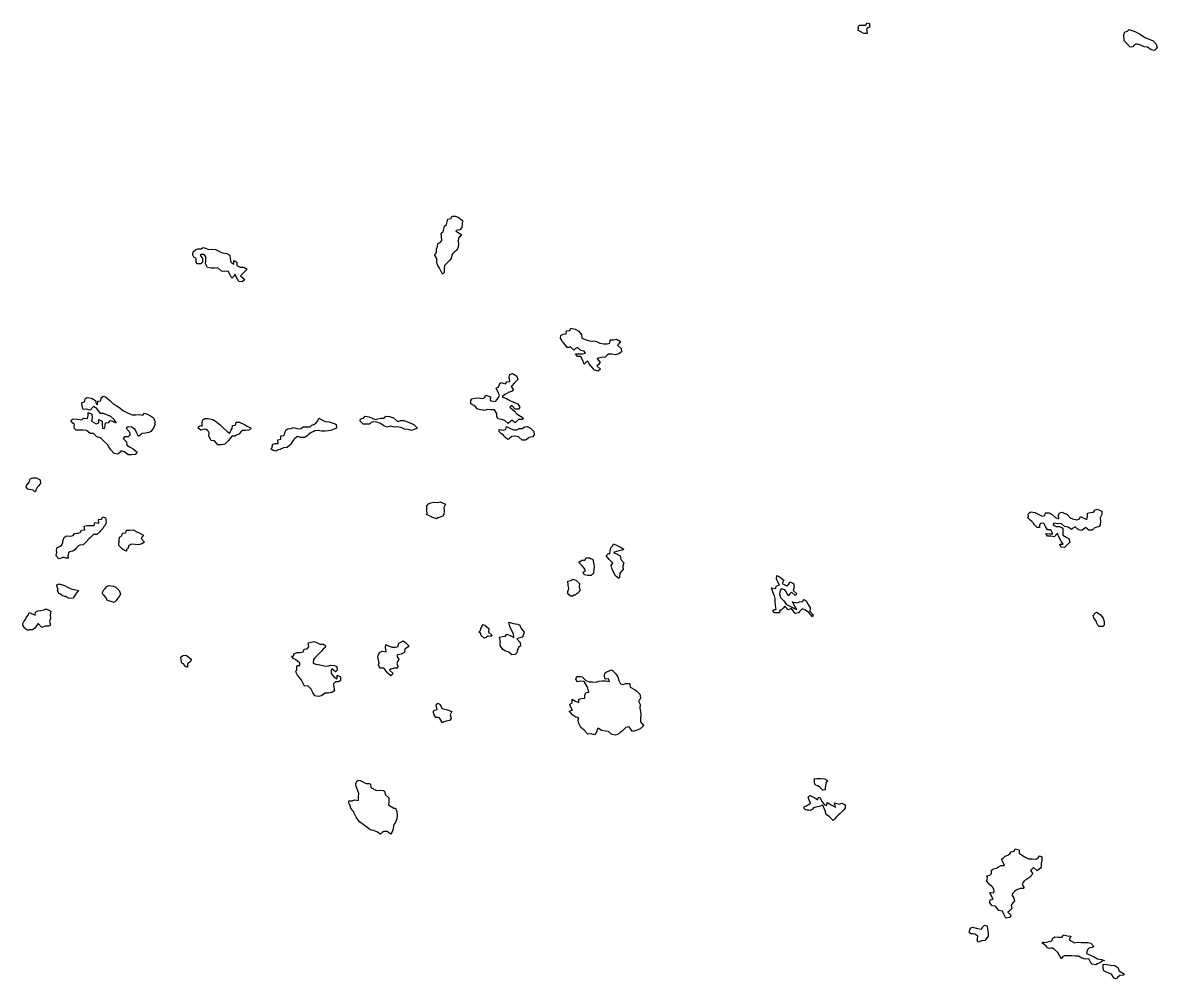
# Model space of a CAD drawing. Extents: x 450006 to 454999, y 6465006 to 6474995.
# Drawn here: x 453772 to 454429, y 6465176 to 6465730 of the extents above; entities that cross this region are included whole.
import ezdxf

# ---------------------------------------------------------------- set-up
doc = ezdxf.new("R2010")
doc.units = 0

msp = doc.modelspace()

# ---------------------------------------------------------------- linework, layer by layer
at = {"layer": '1010'}
for points in [[(454257, 6465724.2), (454255.54, 6465725), (454255.68, 6465726.3), (454255.42, 6465727), (454256, 6465727.98), (454257.82, 6465728.16), (454260, 6465727.98), (454260.48, 6465729.5), (454261.98, 6465729), (454261.98, 6465727), (454261, 6465726.44), (454260.3, 6465725.68), (454260.54, 6465725), (454260.8, 6465723.18), (454259, 6465723.18), (454258.44, 6465723.54), (454257, 6465724.2), (454257, 6465724.2)], [(454411, 6465717.44), (454409.52, 6465719), (454409.44, 6465720.54), (454409.32, 6465721), (454409.34, 6465722.64), (454409.8, 6465724.18), (454411.32, 6465724.66), (454412.36, 6465725.62), (454413.8, 6465725), (454415.66, 6465724.32), (454418.36, 6465723), (454420.34, 6465721.64), (454421.46, 6465721), (454423.92, 6465720.06), (454426.3, 6465719), (454428, 6465717), (454428.62, 6465715), (454427, 6465713.36), (454425, 6465713.8), (454423, 6465715.34), (454421, 6465715.48), (454419, 6465716.46), (454417, 6465717.16), (454415.98, 6465717), (454415.44, 6465716.54), (454415, 6465716.24), (454414.44, 6465715.54), (454413, 6465715.36), (454411.36, 6465717), (454411, 6465717.44), (454411, 6465717.44)], [(454011, 6465594), (454010.44, 6465595), (454010.5, 6465595.48), (454011, 6465595.98), (454011.42, 6465596.56), (454011.48, 6465598.5), (454012.04, 6465599.94), (454012.26, 6465601.72), (454013.58, 6465602.4), (454014.52, 6465603.46), (454014.3, 6465605.68), (454014.2, 6465607.78), (454015.38, 6465608.6), (454015.76, 6465610.22), (454016.14, 6465611.84), (454017.32, 6465612.66), (454017.72, 6465614.26), (454018.08, 6465615.9), (454019.74, 6465616.24), (454020.46, 6465617.52), (454022.32, 6465617.66), (454024.08, 6465617), (454026.5, 6465615), (454026.4, 6465613), (454026.22, 6465611), (454025, 6465609.76), (454023, 6465609.32), (454022.74, 6465609), (454023.66, 6465608.32), (454025.92, 6465607), (454025, 6465605.66), (454024.28, 6465605), (454023.96, 6465603), (454024.22, 6465601), (454023.88, 6465599), (454023, 6465597.62), (454021.98, 6465597), (454021, 6465596), (454020.44, 6465595), (454019.92, 6465593), (454019, 6465592), (454017.98, 6465591), (454017, 6465590.08), (454016.18, 6465589), (454015.98, 6465587), (454015.9, 6465585), (454015, 6465584.02), (454013.7, 6465586.28), (454013, 6465587.94), (454012.18, 6465589), (454011.94, 6465590.04), (454011.66, 6465591), (454011.66, 6465592.32), (454011.72, 6465593), (454011, 6465594), (454011, 6465594)], [(453871, 6465593.94), (453870.52, 6465595), (453870.48, 6465595.5), (453870.74, 6465597), (453870.76, 6465597.22), (453871.94, 6465598.04), (453873.4, 6465598.58), (453875.32, 6465598.66), (453876.52, 6465599.46), (453877.84, 6465599), (453879.74, 6465598.24), (453881.44, 6465598.54), (453883.6, 6465598.38), (453886.34, 6465597), (453887.64, 6465596.34), (453890.1, 6465595.88), (453891.86, 6465595), (453892.08, 6465593), (453892.48, 6465591), (453894.16, 6465589.82), (453894.12, 6465591.86), (453895.98, 6465591), (453895.98, 6465589), (453897.9, 6465588.08), (453899.98, 6465588), (453902, 6465587), (453901, 6465585.98), (453899.98, 6465585), (453899, 6465584), (453898.1, 6465583), (453900.54, 6465581), (453899, 6465579.52), (453897, 6465579.76), (453895.46, 6465582.52), (453895, 6465584), (453894.32, 6465583), (453893, 6465581.66), (453891.66, 6465584.32), (453891, 6465585.76), (453889, 6465585.58), (453887, 6465585.76), (453885, 6465587.64), (453883, 6465587.54), (453881, 6465587.44), (453879, 6465587.8), (453877.8, 6465590.18), (453878, 6465591.98), (453878, 6465593.98), (453877, 6465595.32), (453875, 6465595.4), (453874.66, 6465595), (453875.98, 6465593), (453875.98, 6465591), (453875, 6465590), (453873.98, 6465590), (453873, 6465590), (453872.36, 6465591), (453872.36, 6465591.62), (453872.36, 6465593), (453871, 6465593.94), (453871, 6465593.94)], [(454085, 6465544.26), (454084.16, 6465545), (454083.86, 6465546.12), (454083.24, 6465547), (454083.36, 6465548.62), (454084.74, 6465549.24), (454086.48, 6465549.5), (454086.8, 6465551.18), (454088.56, 6465551.42), (454089.18, 6465552.8), (454091.7, 6465552.28), (454093.84, 6465551), (454095.48, 6465549), (454095.66, 6465547), (454098, 6465545.98), (454100.74, 6465545.24), (454102.6, 6465545.38), (454104.08, 6465545), (454105.94, 6465544.04), (454108.3, 6465543.68), (454110.22, 6465543.76), (454111.82, 6465544.16), (454112, 6465545.98), (454113.86, 6465546.12), (454115.64, 6465546.34), (454118.02, 6465545), (454117, 6465543.68), (454116.32, 6465543), (454118.44, 6465541), (454118.54, 6465539), (454117, 6465537.92), (454115, 6465537.42), (454113, 6465537.76), (454111, 6465537.8), (454110.08, 6465537), (454109, 6465536.04), (454107, 6465535.74), (454105, 6465535.5), (454104.38, 6465535), (454106.28, 6465533), (454105, 6465531.6), (454104.34, 6465531), (454106.4, 6465529), (454105, 6465527.88), (454103, 6465528.4), (454101, 6465530.7), (454099.9, 6465532.08), (454099, 6465533.74), (454097.98, 6465533), (454097, 6465532), (454096.42, 6465533.56), (454095, 6465536.42), (454093, 6465536.38), (454092, 6465537.98), (454094, 6465537.98), (454096, 6465537.98), (454097.66, 6465538.32), (454097, 6465539.52), (454095, 6465539.92), (454093, 6465541.58), (454091.98, 6465541), (454091, 6465540), (454090, 6465541), (454089, 6465542), (454088.32, 6465541.66), (454087, 6465541.66), (454086.06, 6465543), (454085, 6465544.26), (454085, 6465544.26)], [(454033, 6465507.96), (454031.34, 6465509), (454031.34, 6465510.64), (454031.4, 6465511), (454032.02, 6465511.96), (454033.7, 6465512.28), (454035.5, 6465512.48), (454037.92, 6465512.06), (454039.38, 6465512.6), (454039.9, 6465514.08), (454042.66, 6465513), (454042.6, 6465511), (454043.2, 6465510.78), (454045.64, 6465510.34), (454046.56, 6465511.42), (454047.32, 6465512.66), (454047.9, 6465514.08), (454047, 6465516), (454046, 6465517.98), (454047.34, 6465518.64), (454047.88, 6465520.1), (454048.66, 6465521.32), (454049.98, 6465521), (454051.34, 6465520.64), (454052.22, 6465521.76), (454053.96, 6465522.02), (454053.46, 6465524.52), (454053.94, 6465526.04), (454055.52, 6465526.46), (454058.02, 6465525), (454058.46, 6465523), (454057, 6465521.52), (454056.52, 6465521), (454055, 6465519.46), (454054.64, 6465519), (454055.98, 6465517), (454055, 6465516.12), (454053, 6465515.58), (454052.28, 6465515), (454051, 6465514.4), (454049.44, 6465513), (454051.96, 6465512.02), (454053.98, 6465511), (454056.06, 6465509.92), (454058.58, 6465509), (454059.74, 6465507), (454059, 6465505.94), (454057, 6465506), (454055, 6465508), (454053.98, 6465507), (454056.44, 6465505), (454058.14, 6465503), (454060.12, 6465501.86), (454061.54, 6465501), (454061, 6465500), (454059, 6465500), (454057.98, 6465499), (454057, 6465498), (454055, 6465499.48), (454054.44, 6465499), (454053, 6465497.54), (454051, 6465499.38), (454049, 6465499.9), (454047, 6465500.26), (454046.38, 6465501.6), (454046.48, 6465503.5), (454045, 6465505.5), (454043, 6465505.62), (454041, 6465505.82), (454039, 6465505.22), (454038.64, 6465505.34), (454037, 6465505.54), (454036.24, 6465505.74), (454035, 6465506.02), (454034.18, 6465507), (454033, 6465507.96), (454033, 6465507.96)], [(453801, 6465497.9), (453800.04, 6465499), (453800.32, 6465499.66), (453801, 6465500.08), (453801.56, 6465500.42), (453803.76, 6465500.22), (453806.18, 6465499.8), (453807.24, 6465500.74), (453809.52, 6465500.46), (453809.8, 6465502.18), (453809.9, 6465504.08), (453812, 6465503), (453812.28, 6465501), (453811.84, 6465499), (453814.58, 6465497.4), (453816, 6465497.98), (453816.08, 6465499.9), (453817.98, 6465499), (453817.98, 6465497), (453818.26, 6465495), (453819.32, 6465494.66), (453819.74, 6465496.24), (453820, 6465497.98), (453821.78, 6465498.2), (453822.54, 6465499.44), (453823.98, 6465499), (453826, 6465497.98), (453825, 6465500), (453823, 6465501.62), (453821, 6465502.54), (453819, 6465503.42), (453817, 6465503.48), (453815, 6465506.32), (453813, 6465507.44), (453812.56, 6465507), (453811, 6465505.42), (453809, 6465506), (453807, 6465505.7), (453806.34, 6465507.64), (453806.22, 6465509.76), (453807.78, 6465510.2), (453808.18, 6465511.8), (453809.32, 6465512.66), (453811.74, 6465512.24), (453814.16, 6465511), (453814.54, 6465509), (453815.32, 6465508.66), (453815.52, 6465510.46), (453817.2, 6465510.78), (453817.5, 6465512.48), (453818.54, 6465513.44), (453819.98, 6465513), (453822.42, 6465511), (453824.38, 6465509), (453826, 6465507.98), (453827.58, 6465507), (453830.38, 6465505), (453831.58, 6465504.4), (453834.4, 6465503), (453835.32, 6465502.66), (453837.4, 6465502.58), (453839.24, 6465502.74), (453841.52, 6465502.46), (453842.42, 6465503.56), (453844.12, 6465503), (453845.9, 6465502.08), (453847.66, 6465501), (453848.4, 6465499), (453848.56, 6465497), (453847.62, 6465495), (453847, 6465494), (453846.14, 6465493), (453845, 6465492.36), (453843, 6465492), (453841, 6465491.9), (453840.12, 6465491), (453839, 6465490.12), (453838.02, 6465491.96), (453837, 6465494.16), (453835, 6465495.54), (453833, 6465495.72), (453831.86, 6465495), (453833.64, 6465493), (453834.16, 6465491), (453833, 6465489.82), (453831, 6465490), (453830.16, 6465489), (453831.98, 6465487), (453832.34, 6465485), (453833.82, 6465484.16), (453835.98, 6465483), (453838.22, 6465481), (453837, 6465479.7), (453835, 6465479.5), (453833, 6465479.44), (453831, 6465481.32), (453829, 6465481.8), (453828.36, 6465481), (453827, 6465479.82), (453825, 6465480.18), (453823, 6465482.32), (453821.86, 6465484.12), (453821, 6465485.46), (453819, 6465487.46), (453817, 6465489.4), (453815, 6465489.86), (453813, 6465491.82), (453811, 6465491.8), (453809, 6465493.5), (453807, 6465493.82), (453805, 6465493.7), (453804.28, 6465493.7), (453803, 6465493.7), (453801.7, 6465495), (453801.7, 6465496.28), (453801.9, 6465497), (453801, 6465497.9), (453801, 6465497.9)], [(453969, 6465497.24), (453967.36, 6465499), (453967.56, 6465500.42), (453969, 6465500.62), (453969.3, 6465500.68), (453970.16, 6465501.82), (453972.54, 6465501.44), (453973.82, 6465501), (453976.06, 6465499.92), (453977.58, 6465500.4), (453979.32, 6465500.66), (453981.18, 6465500.8), (453982.16, 6465501.82), (453984.28, 6465501.7), (453986.58, 6465501), (453988.76, 6465499), (453989.24, 6465498.74), (453990.64, 6465499.34), (453992.56, 6465499.42), (453993.74, 6465499), (453995.96, 6465498.02), (453998.28, 6465497), (454000.54, 6465495), (453999, 6465494.32), (453997, 6465493.6), (453995, 6465494.24), (453993, 6465494.44), (453991, 6465495.24), (453989, 6465495.74), (453987, 6465495.58), (453985, 6465496), (453983, 6465495.6), (453981, 6465496.22), (453979, 6465497.7), (453977, 6465498.34), (453975, 6465498.54), (453973.74, 6465498.24), (453973, 6465497.54), (453972.78, 6465497.2), (453971, 6465497.18), (453970.74, 6465497.24), (453969, 6465497.24), (453969, 6465497.24)], [(453875, 6465493.68), (453873.52, 6465495), (453874, 6465495.98), (453875, 6465496.46), (453875.9, 6465496.08), (453875.82, 6465498.16), (453876.24, 6465499.74), (453877.48, 6465500.5), (453879.38, 6465500.6), (453882, 6465499.98), (453883.66, 6465499), (453886.18, 6465497), (453888.14, 6465495), (453890.28, 6465493), (453891.88, 6465492.1), (453892.4, 6465493.58), (453893.24, 6465494.74), (453893.46, 6465496.52), (453895.24, 6465496.74), (453895.56, 6465498.42), (453897.5, 6465498.48), (453900.36, 6465497), (453901.86, 6465496.12), (453904.28, 6465495), (453903, 6465493.7), (453901, 6465493.66), (453899, 6465493.5), (453898.52, 6465493), (453897, 6465491.46), (453895.98, 6465491), (453895, 6465490.24), (453893, 6465490.3), (453892.14, 6465489), (453891, 6465487.58), (453890.32, 6465487), (453889, 6465485.76), (453887, 6465485.32), (453885, 6465485.32), (453883, 6465487.56), (453881, 6465487.7), (453879.7, 6465490.28), (453879.84, 6465492.14), (453879.5, 6465493), (453879, 6465493.5), (453877.92, 6465494.06), (453877, 6465494.34), (453876.04, 6465493.94), (453875, 6465493.68), (453875, 6465493.68)], [(453917, 6465481.94), (453915.54, 6465483), (453916.28, 6465483.7), (453916.6, 6465485), (453916.5, 6465485.48), (453918, 6465485.98), (453919.92, 6465486.06), (453919.72, 6465488.26), (453921.34, 6465488.64), (453921.4, 6465490.58), (453923.34, 6465490.64), (453923.8, 6465492.18), (453924.2, 6465493.78), (453925.4, 6465494.58), (453927.32, 6465494.66), (453928.58, 6465495.4), (453930.12, 6465495), (453931.36, 6465494.62), (453933.16, 6465494.82), (453934.32, 6465495.66), (453936.34, 6465495.64), (453938.34, 6465495.64), (453939.32, 6465496.66), (453940.8, 6465497.18), (453941.88, 6465498.1), (453942.8, 6465499.18), (453943.32, 6465500.66), (453946.6, 6465499), (453947.16, 6465498.82), (453949.32, 6465498.66), (453952.32, 6465497.66), (453953.5, 6465497), (453953.56, 6465495), (453953, 6465494.66), (453951, 6465493.76), (453949, 6465493.46), (453947, 6465493.18), (453945, 6465493.22), (453943, 6465493.56), (453941, 6465493.32), (453940.52, 6465493), (453939, 6465492.36), (453937.3, 6465491), (453937, 6465490.72), (453935, 6465489.6), (453933, 6465489.56), (453931, 6465490.02), (453929.54, 6465489), (453929, 6465488.46), (453928.02, 6465487), (453927, 6465485.44), (453926.56, 6465485), (453925, 6465483.82), (453923, 6465483.64), (453921.58, 6465483), (453921.24, 6465482.74), (453921, 6465482.5), (453919.6, 6465482.38), (453919, 6465481.84), (453918.44, 6465481.54), (453917, 6465481.94), (453917, 6465481.94)], [(454049, 6465491.7), (454047.7, 6465493), (454047.76, 6465494.22), (454049, 6465493.98), (454050.28, 6465493.7), (454051.64, 6465494.34), (454052, 6465495.98), (454053.98, 6465495), (454056, 6465493.98), (454058, 6465493.98), (454059.24, 6465494.74), (454061.16, 6465494.82), (454062.36, 6465495.62), (454064, 6465495.98), (454065.88, 6465495), (454067.82, 6465493), (454067.98, 6465491), (454067, 6465490), (454065, 6465489.62), (454064.26, 6465489), (454063, 6465487.96), (454061, 6465487.9), (454059, 6465489.88), (454057, 6465490.3), (454055, 6465490.08), (454053.74, 6465489), (454053.42, 6465488.56), (454053, 6465488.38), (454052, 6465489), (454051, 6465490), (454050, 6465491), (454049, 6465491.7), (454049, 6465491.7)], [(453775, 6465459.62), (453774.08, 6465461), (453774.14, 6465461.84), (453775, 6465462.82), (453775.2, 6465462.78), (453775.9, 6465464.08), (453776.28, 6465465.7), (453777.84, 6465466.14), (453779.84, 6465466.14), (453782.1, 6465465), (453782.38, 6465463), (453781, 6465461.44), (453780.66, 6465461), (453779.62, 6465459), (453779.54, 6465458.44), (453779, 6465458), (453778, 6465459), (453777, 6465459.2), (453776.82, 6465459.16), (453775, 6465459.62), (453775, 6465459.62)], [(454007, 6465444.36), (454005.66, 6465445), (454006.1, 6465445.88), (454005.82, 6465447), (454005.88, 6465448.1), (454005.92, 6465450.06), (454006.8, 6465451.18), (454008.22, 6465451.76), (454009.96, 6465452.02), (454012, 6465451.98), (454013.66, 6465452.32), (454016.6, 6465451), (454015.72, 6465449), (454015.88, 6465447), (454015.8, 6465445), (454015, 6465444), (454013, 6465443.2), (454012.22, 6465443), (454011.54, 6465442.44), (454011, 6465442.62), (454009.76, 6465443), (454009, 6465443.16), (454008.32, 6465443.66), (454007, 6465444.36), (454007, 6465444.36)], [(453793, 6465419.38), (453791.38, 6465421), (453791.5, 6465422.48), (453791.8, 6465423), (453791.64, 6465424.34), (453792, 6465425.98), (453793.44, 6465426.54), (453794.6, 6465427.38), (453795.16, 6465428.82), (453795.42, 6465430.56), (453796.14, 6465431.84), (453797.32, 6465432.66), (453799.54, 6465432.44), (453801.24, 6465432.74), (453801.96, 6465434.02), (453803.86, 6465434.12), (453805.32, 6465434.66), (453806.12, 6465435.86), (453807.88, 6465436.1), (453807.66, 6465438.32), (453809.32, 6465438.66), (453811.36, 6465438.62), (453813.34, 6465438.64), (453813.66, 6465440.32), (453816.06, 6465439.92), (453815.88, 6465442.1), (453817.64, 6465442.34), (453818.32, 6465443.66), (453819.98, 6465443), (453820.34, 6465441), (453819.98, 6465439), (453819, 6465438), (453818.54, 6465437), (453817, 6465435.44), (453816.66, 6465435), (453815, 6465433.5), (453813, 6465433.48), (453812.5, 6465433), (453811, 6465431.54), (453810.44, 6465431), (453809, 6465429.32), (453808.54, 6465429), (453807, 6465427.44), (453805, 6465427.32), (453804.42, 6465427), (453803, 6465425.56), (453802.64, 6465425), (453801, 6465423.86), (453799, 6465423.36), (453798.78, 6465423), (453798.04, 6465421), (453798.26, 6465419.72), (453797, 6465419.76), (453795.94, 6465420.04), (453795, 6465420.14), (453794.26, 6465419.72), (453793, 6465419.38), (453793, 6465419.38)], [(454355, 6465441.66), (454353.66, 6465443), (454354.02, 6465443.96), (454353.96, 6465445), (454354.28, 6465445.7), (454355.38, 6465446.6), (454357.82, 6465446.16), (454360, 6465445), (454361.9, 6465444.08), (454363.5, 6465444.48), (454364, 6465445.98), (454366.08, 6465445.9), (454367.8, 6465445), (454369.98, 6465443), (454371.58, 6465442.4), (454371.36, 6465444.62), (454371.98, 6465446), (454373.6, 6465446.38), (454376.38, 6465445), (454378.26, 6465443), (454379.56, 6465442.42), (454382, 6465441.98), (454383.6, 6465442.38), (454384.18, 6465443.8), (454385.62, 6465443), (454387.86, 6465442.12), (454388.22, 6465443.76), (454388.16, 6465445.82), (454389.86, 6465446.12), (454391.74, 6465446.24), (454392.5, 6465447.48), (454393.88, 6465448.1), (454396.42, 6465447), (454396.54, 6465445), (454395.58, 6465443), (454395.78, 6465441), (454395.64, 6465439), (454395, 6465438), (454393, 6465437.48), (454392.1, 6465437), (454391, 6465435.88), (454389, 6465435.84), (454387, 6465437.4), (454386.66, 6465437), (454385, 6465435.7), (454383, 6465436.12), (454381, 6465437.8), (454379.74, 6465437), (454379, 6465436.38), (454377, 6465437.62), (454375, 6465438), (454373, 6465439.82), (454371, 6465439.58), (454369, 6465439.94), (454368.22, 6465439), (454370, 6465437.98), (454372, 6465437.98), (454373.98, 6465437), (454373.98, 6465435), (454373.9, 6465433), (454376.22, 6465431.76), (454377.5, 6465431), (454378.04, 6465429), (454377, 6465427.94), (454376.02, 6465427), (454375, 6465425.96), (454373, 6465426), (454372.24, 6465427.74), (454374.16, 6465427.82), (454373, 6465429.6), (454371.44, 6465432.54), (454371, 6465433.98), (454369.98, 6465433), (454369, 6465432), (454367, 6465432.48), (454365, 6465432.4), (454364.04, 6465433.94), (454366.16, 6465433.82), (454368.12, 6465433.86), (454367, 6465436.12), (454365, 6465436.16), (454364, 6465437.98), (454363, 6465440), (454361, 6465439.76), (454360.46, 6465439), (454360.46, 6465437.52), (454359, 6465437.52), (454357.52, 6465439), (454357, 6465440), (454356, 6465441), (454355, 6465441.66), (454355, 6465441.66)], [(453829, 6465425.62), (453827.62, 6465427), (453827.62, 6465428.36), (453827.92, 6465429), (453827.92, 6465430.06), (453828.02, 6465431.96), (453829.42, 6465432.56), (453829.84, 6465434.14), (453831.62, 6465434.36), (453832, 6465435.98), (453833.98, 6465436), (453835.88, 6465436.1), (453838.1, 6465435), (453839.86, 6465434.12), (453841.82, 6465433), (453841, 6465431.86), (453840.6, 6465431), (453842.4, 6465429), (453841, 6465428.1), (453839, 6465427.34), (453837, 6465427.66), (453835, 6465427.84), (453833.52, 6465427), (453833, 6465425.88), (453832.8, 6465425.18), (453832.16, 6465425), (453832.16, 6465423.82), (453831, 6465424.24), (453829.82, 6465425), (453829, 6465425.62), (453829, 6465425.62)], [(454111, 6465419.62), (454109.62, 6465421), (454110.24, 6465421.74), (454111, 6465422.36), (454111.72, 6465422.26), (454112, 6465423.98), (454112.28, 6465425.7), (454113.36, 6465426.62), (454114, 6465427.98), (454115.96, 6465427), (454117.9, 6465426.08), (454119.88, 6465425), (454119, 6465424.34), (454117, 6465424), (454115, 6465423.36), (454113.98, 6465423), (454116, 6465421.98), (454117.76, 6465421), (454118.2, 6465419), (454119.98, 6465417), (454119.34, 6465415), (454119.42, 6465413), (454119, 6465412.56), (454117.6, 6465411), (454117.32, 6465409), (454117, 6465408), (454115, 6465409.52), (454113.52, 6465412.46), (454113, 6465413.98), (454112.48, 6465415.5), (454113, 6465416), (454113.36, 6465416.62), (454113.48, 6465417), (454113, 6465417.4), (454111.4, 6465419), (454111, 6465419.62), (454111, 6465419.62)], [(454095, 6465416), (454094, 6465417), (454094.18, 6465417.8), (454095, 6465417.76), (454095.5, 6465418.48), (454097.38, 6465418.6), (454098.1, 6465419.88), (454100, 6465419.98), (454101.98, 6465419), (454102.4, 6465417), (454102.66, 6465415), (454102.5, 6465413), (454102.4, 6465411), (454101, 6465409.76), (454099, 6465409.62), (454097, 6465410), (454096.36, 6465411.62), (454097, 6465411.98), (454097.62, 6465412.36), (454097.44, 6465413), (454097, 6465414), (454096, 6465415), (454095, 6465416), (454095, 6465416)], [(454207, 6465388), (454206.4, 6465389), (454206.36, 6465389.62), (454207, 6465389.98), (454208, 6465389.98), (454207.68, 6465392.3), (454207.4, 6465394.58), (454207.54, 6465396.44), (454207, 6465398), (454206.24, 6465399.74), (454205.44, 6465402.54), (454207.74, 6465402.24), (454208.28, 6465403.7), (454209.9, 6465404.08), (454209, 6465405.86), (454208.16, 6465407.82), (454208.36, 6465409.62), (454209.98, 6465409), (454212.48, 6465407), (454211.56, 6465405), (454214.18, 6465403.8), (454215.38, 6465404.6), (454215.94, 6465406.04), (454218.14, 6465405), (454218.38, 6465403), (454217.98, 6465401), (454219.98, 6465399), (454219, 6465398.16), (454217, 6465400), (454215.98, 6465399), (454215, 6465398), (454214, 6465399.98), (454213, 6465401.4), (454211, 6465401.9), (454210.38, 6465401), (454209.98, 6465399), (454210.5, 6465397), (454212.54, 6465395), (454213.98, 6465393), (454216, 6465391.98), (454217.98, 6465391), (454220, 6465389.98), (454219, 6465391.52), (454217.52, 6465394.46), (454220.06, 6465393.92), (454221.46, 6465394.52), (454223.38, 6465394.6), (454224.2, 6465395.78), (454225.36, 6465395), (454226.6, 6465393), (454227.68, 6465391), (454227.52, 6465389), (454229.54, 6465387), (454229, 6465385.74), (454227, 6465388.32), (454225, 6465389.62), (454223, 6465390.32), (454221.66, 6465389), (454221, 6465388), (454219, 6465387.64), (454217, 6465390.54), (454215, 6465389.76), (454213, 6465392), (454212.34, 6465391), (454211, 6465389.64), (454210.3, 6465389.68), (454209.98, 6465389), (454209.98, 6465388), (454209, 6465388), (454207.98, 6465388), (454207, 6465388), (454207, 6465388)], [(453793, 6465399.34), (453792.18, 6465401), (453792.48, 6465401.5), (453791.98, 6465403), (453791.76, 6465404.22), (453793.14, 6465404.84), (453796.14, 6465403.84), (453797.84, 6465403), (453800, 6465401.98), (453802.58, 6465401.4), (453804.26, 6465401), (453803, 6465399.42), (453802.66, 6465399), (453801.36, 6465397), (453801, 6465396.6), (453799, 6465396.42), (453797.78, 6465397), (453797, 6465397.56), (453796.38, 6465397.6), (453795, 6465397.96), (453793.4, 6465399), (453793, 6465399.34), (453793, 6465399.34)], [(453819, 6465398.36), (453818.14, 6465399), (453818.16, 6465399.82), (453818.8, 6465401), (453818.84, 6465401.14), (453819.78, 6465402.2), (453820.6, 6465403.38), (453822.06, 6465403.92), (453824.54, 6465403.44), (453825.82, 6465403), (453827.88, 6465401), (453828.68, 6465399), (453827.56, 6465397), (453827, 6465396.64), (453825.88, 6465395), (453825, 6465394.08), (453823.28, 6465394.7), (453823, 6465394.7), (453821.8, 6465395), (453821, 6465395.26), (453820.2, 6465397), (453819, 6465398.36), (453819, 6465398.36)], [(454089, 6465397.8), (454087.52, 6465399), (454087.5, 6465400.48), (454087.64, 6465401), (454088, 6465401.98), (454087.72, 6465404.26), (454087.5, 6465406.48), (454089.16, 6465406.82), (454090.34, 6465407.64), (454092.02, 6465407), (454094.16, 6465405), (454094.06, 6465403), (454094.7, 6465401), (454093, 6465399.22), (454092.78, 6465399.2), (454092.42, 6465399), (454091.66, 6465398.32), (454091, 6465398.26), (454090.22, 6465397.76), (454089, 6465397.8), (454089, 6465397.8)], [(453773, 6465379.36), (453772, 6465381), (453772, 6465381.98), (453772.64, 6465383), (453772.78, 6465383.2), (453773.68, 6465384.3), (453774.3, 6465385.68), (453775.2, 6465386.78), (453775.74, 6465388.24), (453778.76, 6465387), (453779.2, 6465386.78), (453779.5, 6465388.48), (453780.74, 6465389.24), (453782.5, 6465389.48), (453784.16, 6465389.82), (453785.58, 6465390.4), (453788.2, 6465389), (453787.88, 6465387), (453788.1, 6465385), (453787.58, 6465383), (453788.06, 6465381), (453787, 6465380.36), (453785, 6465380.4), (453783, 6465379.54), (453781, 6465381.84), (453780.14, 6465381), (453779, 6465379.14), (453778.76, 6465379), (453777.76, 6465378.22), (453777, 6465378.24), (453775.76, 6465378.22), (453775, 6465377.92), (453773.32, 6465379), (453773, 6465379.36), (453773, 6465379.36)], [(454049, 6465368), (454048.3, 6465369), (454048.32, 6465369.66), (454048.32, 6465371), (454048.58, 6465371.4), (454048, 6465373.98), (454049.64, 6465374.34), (454051.32, 6465374.66), (454052.26, 6465375.72), (454054.06, 6465375), (454056.16, 6465373.82), (454056, 6465375.98), (454055, 6465377.7), (454053.86, 6465380.12), (454053.38, 6465382.6), (454056, 6465381.98), (454058.4, 6465381.58), (454059.78, 6465381), (454060.56, 6465379), (454062.22, 6465377), (454061.56, 6465375), (454061, 6465373.92), (454059, 6465373.52), (454057.98, 6465373), (454059.98, 6465371), (454060, 6465369), (454059, 6465367.98), (454058.64, 6465367), (454058.06, 6465365), (454057, 6465363.92), (454055, 6465363.7), (454053.76, 6465365), (454053, 6465365.52), (454052.2, 6465365.78), (454051, 6465366.02), (454049.7, 6465367), (454049, 6465368), (454049, 6465368)], [(454393, 6465383.64), (454391.84, 6465385), (454391.46, 6465386.52), (454392, 6465387), (454392.26, 6465387.72), (454393.58, 6465388.4), (454395.74, 6465387), (454397.36, 6465385), (454397.82, 6465383), (454397.82, 6465381), (454397, 6465380.28), (454395.7, 6465380.28), (454395, 6465380.2), (454394.2, 6465381), (454393.48, 6465382.5), (454393.26, 6465383), (454393, 6465383.64), (454393, 6465383.64)], [(454037, 6465376.24), (454036, 6465377), (454036.58, 6465377.4), (454037, 6465377.96), (454037.22, 6465378.76), (454037.76, 6465380.22), (454038.56, 6465381.42), (454039.52, 6465381), (454041.74, 6465379), (454041.62, 6465377), (454043.62, 6465375), (454043, 6465374.42), (454041.4, 6465374.58), (454041, 6465374.56), (454040.22, 6465373.76), (454039, 6465373.46), (454037.36, 6465375), (454037, 6465376.24), (454037, 6465376.24)], [(453929, 6465361.54), (453927.6, 6465363), (453928.86, 6465363.12), (453929, 6465364.44), (453929.42, 6465364.56), (453930.86, 6465365.12), (453932.82, 6465365.16), (453934.4, 6465365.58), (453934.94, 6465367.04), (453936.66, 6465367.32), (453937.62, 6465368.36), (453937.3, 6465370.68), (453938.86, 6465371.12), (453940.52, 6465371.46), (453942.24, 6465371), (453943.96, 6465370.02), (453946, 6465369.98), (453947.22, 6465369), (453947, 6465368), (453945.98, 6465367), (453945, 6465366), (453943.98, 6465365), (453943, 6465364), (453941.98, 6465363), (453941, 6465362), (453940.32, 6465361), (453940.02, 6465359), (453941.62, 6465358.36), (453944, 6465357.98), (453946.56, 6465357.42), (453948.68, 6465357.3), (453950.16, 6465357.82), (453952.4, 6465357.58), (453953.74, 6465357), (453953.9, 6465355), (453953, 6465354), (453951, 6465355.68), (453950.48, 6465355), (453950.48, 6465353), (453951.98, 6465351), (453954, 6465349.98), (453954, 6465351.98), (453955.98, 6465351), (453955.98, 6465349), (453955, 6465348.2), (453953, 6465348.22), (453951.9, 6465347), (453952.12, 6465345), (453952.38, 6465343), (453951, 6465341.92), (453949, 6465341.68), (453947, 6465341.54), (453946.26, 6465341), (453945, 6465340.16), (453943, 6465339.6), (453941, 6465340), (453940, 6465341.98), (453939, 6465343.9), (453937, 6465345.9), (453935, 6465345.64), (453933.64, 6465348.34), (453933, 6465349.64), (453931, 6465352), (453930, 6465353.98), (453930.6, 6465355.38), (453930.66, 6465357.32), (453931, 6465357.62), (453932.36, 6465357.62), (453932.32, 6465359), (453931, 6465360.22), (453929.82, 6465361), (453929, 6465361.54), (453929, 6465361.54)], [(453979, 6465356.1), (453978.38, 6465357), (453977.98, 6465358), (453978.26, 6465359), (453978.08, 6465359.9), (453977.54, 6465362.44), (453977.92, 6465364.06), (453978.66, 6465365.32), (453980.16, 6465365.82), (453982.4, 6465365.58), (453982, 6465367.98), (453982.18, 6465369.8), (453983.6, 6465369), (453985.78, 6465368.2), (453987.7, 6465368.28), (453989.32, 6465368.66), (453989.58, 6465370.4), (453990.8, 6465371.18), (453992.12, 6465371.86), (453993.52, 6465371), (453995.5, 6465369), (453995, 6465368.46), (453993.24, 6465367), (453993, 6465365.34), (453992.6, 6465365), (453991, 6465364.24), (453989, 6465363.82), (453988.58, 6465363), (453989.6, 6465361), (453989, 6465359.7), (453988.5, 6465359), (453989.06, 6465357), (453989, 6465356), (453987, 6465356), (453985, 6465355.54), (453984.32, 6465355), (453986.44, 6465353), (453985, 6465351.74), (453983.54, 6465353), (453983, 6465353.66), (453981.96, 6465355), (453981, 6465356.04), (453979.96, 6465356.02), (453979, 6465356.1), (453979, 6465356.1)], [(453865, 6465358.66), (453864.12, 6465359), (453863.96, 6465360.02), (453863.64, 6465361), (453863.54, 6465362.44), (453864.64, 6465363.34), (453866.44, 6465363.54), (453867.4, 6465363), (453869.74, 6465361), (453869, 6465359.68), (453867.98, 6465359), (453867.44, 6465358.54), (453867.44, 6465357), (453867.4, 6465356.58), (453867, 6465356.58), (453866.16, 6465357), (453865, 6465358.66), (453865, 6465358.66)], [(454089, 6465330.34), (454088.16, 6465331), (454088.84, 6465331.14), (454089, 6465331.68), (454090.12, 6465331.86), (454089, 6465333.88), (454088.68, 6465335.3), (454089.96, 6465336.02), (454089.9, 6465338.08), (454091.92, 6465337), (454093.76, 6465336.22), (454093.76, 6465338.22), (454095.42, 6465338.56), (454097.32, 6465338.66), (454097.38, 6465340.6), (454098, 6465341.98), (454099.72, 6465342.26), (454099, 6465344.46), (454098.58, 6465345.4), (454097, 6465348.4), (454095, 6465348.54), (454093, 6465348.12), (454092.2, 6465349.78), (454092.76, 6465351.22), (454094.74, 6465351.24), (454095.8, 6465351), (454097.94, 6465349), (454099.84, 6465348.14), (454101.82, 6465348.16), (454103.94, 6465348.04), (454105.5, 6465348.48), (454107.32, 6465348.66), (454109.24, 6465348.74), (454111.66, 6465348.32), (454111, 6465350), (454109, 6465349.66), (454108.62, 6465351.36), (454108.84, 6465353.14), (454109.96, 6465354.02), (454111.36, 6465354.62), (454112.8, 6465355.18), (454113.2, 6465355), (454115.16, 6465353), (454116.44, 6465351), (454117.08, 6465349), (454117.9, 6465347), (454119.42, 6465346.56), (454120.78, 6465347.2), (454122.74, 6465347.24), (454123.34, 6465347), (454123.46, 6465345), (454126.5, 6465343.48), (454127.26, 6465343), (454129.14, 6465341), (454129.5, 6465339), (454129, 6465337.6), (454128.42, 6465337), (454129.3, 6465335), (454129.24, 6465333), (454129.62, 6465331), (454129.7, 6465329), (454129.5, 6465327), (454129.5, 6465325), (454131.18, 6465323), (454131, 6465322.62), (454129.3, 6465321), (454129, 6465320.86), (454127, 6465320.1), (454125, 6465319.48), (454123, 6465322.2), (454121, 6465321.74), (454120.2, 6465321), (454119, 6465319.6), (454117.98, 6465319), (454117, 6465318), (454115, 6465317.36), (454113, 6465317.78), (454111, 6465319.42), (454109, 6465319.62), (454107, 6465320.02), (454105, 6465321.46), (454104.56, 6465321), (454104.04, 6465319), (454103, 6465317.56), (454101, 6465318.14), (454099, 6465317.86), (454097, 6465320.18), (454095, 6465321.76), (454093.62, 6465324.36), (454093.52, 6465326.46), (454093.84, 6465327), (454093, 6465327.58), (454092.16, 6465327.82), (454091, 6465328.52), (454090.18, 6465329), (454089, 6465330.34), (454089, 6465330.34)], [(454011, 6465327.58), (454010.2, 6465329), (454009.8, 6465330.18), (454009.8, 6465331), (454010.26, 6465331.72), (454011.86, 6465332.12), (454011.36, 6465334.62), (454012.24, 6465335.74), (454013.68, 6465335), (454014.62, 6465333), (454015.38, 6465332.6), (454017.92, 6465332.06), (454020.44, 6465331), (454019.38, 6465329), (454019.98, 6465327), (454019, 6465325.82), (454017, 6465325.34), (454015.68, 6465325), (454015, 6465324.4), (454014.6, 6465325), (454014, 6465325.98), (454013.32, 6465327), (454013, 6465327.32), (454012.4, 6465327.58), (454011, 6465327.58), (454011, 6465327.58)], [(453961, 6465277.4), (453960.66, 6465279), (453960.66, 6465279.32), (453961, 6465279.32), (453962.6, 6465279.38), (453964.08, 6465279.9), (453966.4, 6465279.58), (453966.42, 6465281.56), (453966.46, 6465283.52), (453965.32, 6465286.66), (453965, 6465287.68), (453964.82, 6465289.16), (453965.32, 6465290.66), (453966.68, 6465291.3), (453967.36, 6465291), (453970.68, 6465289.3), (453972.6, 6465289.38), (453973.36, 6465289), (453973.5, 6465287), (453976.74, 6465285.24), (453978.44, 6465285.54), (453980.6, 6465285.38), (453981.48, 6465285), (453981.72, 6465283), (453983.8, 6465281), (453983.88, 6465279), (453983.7, 6465277), (453986.86, 6465275.12), (453987.68, 6465275), (453988.52, 6465273), (453988.66, 6465271), (453988.54, 6465269), (453987.8, 6465267), (453987, 6465265.82), (453986.56, 6465265), (453986.4, 6465263), (453985.64, 6465261), (453985, 6465260), (453983, 6465261.62), (453981, 6465261.54), (453979.98, 6465261), (453979, 6465260.14), (453977, 6465261.32), (453975, 6465262.1), (453973, 6465262.6), (453971, 6465264.2), (453969, 6465265.66), (453967, 6465267.24), (453965, 6465269.88), (453963.88, 6465272.1), (453963.66, 6465273), (453963, 6465273.52), (453961.9, 6465275), (453961.52, 6465276.46), (453961.4, 6465277), (453961, 6465277.4), (453961, 6465277.4)], [(454231, 6465288.36), (454230.4, 6465289), (454230.14, 6465289.84), (454230.26, 6465291), (454230, 6465291.98), (454231.76, 6465292.22), (454233.74, 6465292.24), (454236, 6465291.98), (454237.74, 6465291), (454237, 6465290), (454236.76, 6465289), (454236.5, 6465287), (454236.36, 6465285.62), (454235, 6465285.48), (454233.48, 6465287), (454233, 6465287.36), (454231.88, 6465288.1), (454231, 6465288.36), (454231, 6465288.36)], [(454225, 6465274.2), (454224.08, 6465275), (454224.2, 6465275.78), (454225, 6465276.28), (454225.58, 6465276.4), (454226.74, 6465277.24), (454227.96, 6465278.02), (454227, 6465280.34), (454226.56, 6465281.42), (454227.56, 6465282.42), (454230.34, 6465281), (454232.08, 6465279.9), (454232.54, 6465281.44), (454233.58, 6465281), (454234.46, 6465279), (454235.98, 6465277), (454237.32, 6465276.66), (454237.64, 6465278.34), (454239.88, 6465277), (454242.36, 6465275.62), (454241.9, 6465278.08), (454244.5, 6465277.48), (454246, 6465277.98), (454247.98, 6465277), (454247.98, 6465275), (454247, 6465274), (454245.98, 6465273), (454245, 6465272), (454243.98, 6465271), (454243, 6465270), (454241.98, 6465269), (454241, 6465268), (454239, 6465270), (454237, 6465271.46), (454236.44, 6465273.54), (454235, 6465276.78), (454233, 6465276.02), (454231, 6465275.58), (454229.36, 6465275), (454229.42, 6465274.56), (454229, 6465274.48), (454228.18, 6465273.8), (454227, 6465273.88), (454225.96, 6465274.02), (454225, 6465274.2), (454225, 6465274.2)], [(454331, 6465231.76), (454329.76, 6465233), (454330.12, 6465233.86), (454330.34, 6465235), (454330, 6465235.98), (454331.68, 6465236.3), (454332.64, 6465237.34), (454332.74, 6465239.24), (454333.9, 6465240.08), (454335.58, 6465240.4), (454336.8, 6465241.18), (454338.02, 6465241.96), (454340.12, 6465241.86), (454339, 6465244.38), (454338.46, 6465245.52), (454339.58, 6465246.4), (454340.6, 6465247.38), (454342.1, 6465247.88), (454343.28, 6465248.7), (454344.12, 6465249.86), (454345.7, 6465250.28), (454346.44, 6465251.54), (454348.66, 6465251), (454348.74, 6465249), (454349.34, 6465248.64), (454351.8, 6465247), (454354.16, 6465245.82), (454356.16, 6465245.82), (454358.46, 6465245.52), (454359.66, 6465246.32), (454360.5, 6465247.48), (454361.8, 6465247), (454361.86, 6465245), (454361.48, 6465243), (454361.44, 6465241), (454361, 6465240.38), (454359.32, 6465239), (454359, 6465238.84), (454357, 6465240.68), (454355.26, 6465239), (454356.62, 6465237), (454355, 6465235.36), (454354.6, 6465235), (454353, 6465233.76), (454351.54, 6465233), (454351, 6465232), (454350.48, 6465231), (454351.66, 6465229), (454351, 6465228.64), (454349, 6465228.62), (454347, 6465227.7), (454346.12, 6465227), (454345, 6465225.86), (454344.52, 6465225), (454345.64, 6465223), (454345.94, 6465221), (454345, 6465220.24), (454344.1, 6465219), (454344.4, 6465217), (454343, 6465215.7), (454342.12, 6465215), (454344.08, 6465213), (454343, 6465211.9), (454341, 6465211.5), (454339.5, 6465214.48), (454339, 6465215.52), (454337, 6465215.88), (454335, 6465218.42), (454333, 6465218.66), (454331.74, 6465220.24), (454331.94, 6465222.04), (454333.56, 6465222.42), (454333, 6465223.5), (454331.76, 6465226.22), (454333.84, 6465226.14), (454334.24, 6465227), (454334, 6465227.98), (454333.68, 6465229), (454333, 6465229.58), (454331.58, 6465231), (454331, 6465231.76), (454331, 6465231.76)], [(454321, 6465202.26), (454319.96, 6465203), (454319.9, 6465204.08), (454320.26, 6465205), (454320.3, 6465205.68), (454321.68, 6465206.3), (454324.56, 6465205.42), (454326.84, 6465205.14), (454327.56, 6465206.42), (454328.54, 6465207.44), (454330.18, 6465207), (454330.42, 6465205), (454330.66, 6465203), (454330.66, 6465201), (454329.18, 6465199), (454329, 6465198.6), (454327, 6465198.42), (454325, 6465197.6), (454324.38, 6465199), (454324.54, 6465199.44), (454324.78, 6465201), (454323, 6465202.2), (454321.42, 6465202.56), (454321, 6465202.26), (454321, 6465202.26)], [(454363, 6465196.38), (454361.92, 6465197), (454362.3, 6465197.68), (454363, 6465197.4), (454364.4, 6465197.58), (454366, 6465197.98), (454367.62, 6465198.36), (454368.12, 6465199.86), (454369.4, 6465200.58), (454371.5, 6465200.48), (454373.48, 6465200.5), (454374.24, 6465201.74), (454376.68, 6465201.3), (454378.54, 6465201), (454377.64, 6465199), (454380.72, 6465197.26), (454382.48, 6465197.5), (454384.64, 6465197.34), (454386.68, 6465197.3), (454388.58, 6465197.4), (454390.06, 6465197), (454391.9, 6465195), (454391, 6465194.44), (454389, 6465194.18), (454387.98, 6465193), (454387.56, 6465191), (454389.94, 6465190.04), (454392.14, 6465189), (454394, 6465187.98), (454396.38, 6465187.6), (454398.08, 6465187), (454397, 6465186.76), (454395, 6465185.42), (454393.98, 6465185), (454393, 6465184.36), (454391, 6465184.74), (454390, 6465185.98), (454389, 6465188), (454387, 6465187.68), (454385, 6465188.22), (454383, 6465189.54), (454381, 6465189.52), (454379, 6465189.62), (454377, 6465189.64), (454375, 6465189.58), (454373.78, 6465189), (454373, 6465188), (454372, 6465189.98), (454371, 6465191.52), (454369, 6465193.54), (454367.98, 6465194), (454367, 6465194.16), (454366.02, 6465193.96), (454365, 6465194.3), (454364.46, 6465195), (454363, 6465196.38), (454363, 6465196.38)], [(454399, 6465180.28), (454397.68, 6465181), (454397.36, 6465182.62), (454397.26, 6465183), (454397.24, 6465184.74), (454399.34, 6465184.64), (454401.76, 6465184.22), (454404, 6465183.98), (454405.7, 6465183), (454406.54, 6465181), (454408.06, 6465179.92), (454409.6, 6465179), (454409, 6465178.38), (454407, 6465178.26), (454405.48, 6465177), (454405, 6465176.08), (454403.52, 6465177), (454403, 6465177.52), (454402.02, 6465179), (454401, 6465179.48), (454400.22, 6465179.76), (454399, 6465180.28), (454399, 6465180.28)]]:
    msp.add_lwpolyline(points, dxfattribs=at)

doc.saveas('drawing.dxf')
